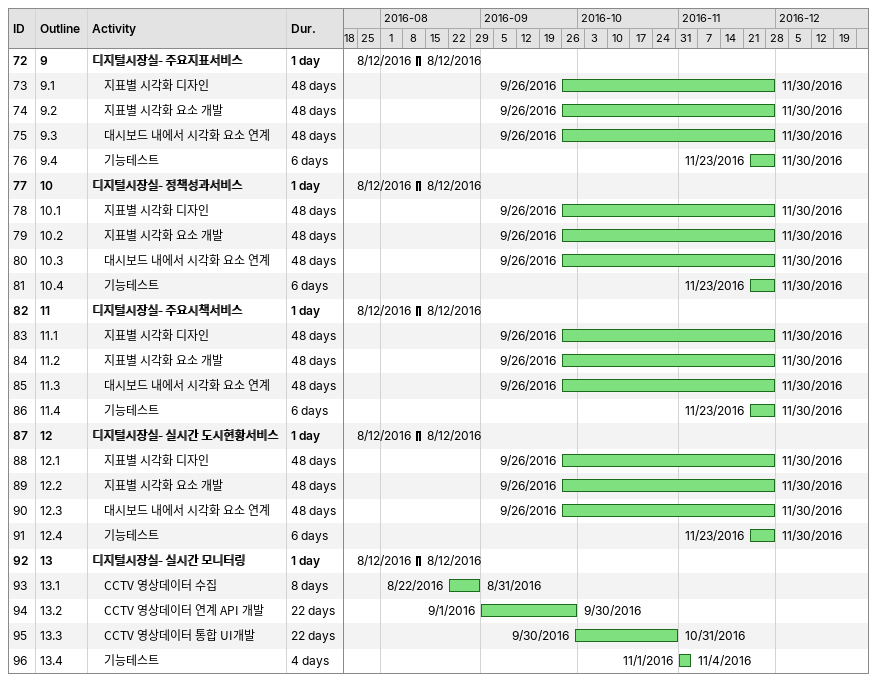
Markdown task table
| ID | WBS | Task | Duration | Start | Finish |
|---|---|---|---|---|---|
| 72 | 9 | **디지털시장실- 주요지표서비스** | 1d | 2016-08-12 | 2016-08-12 |
| 73 | 9.1 | 지표별 시각화 디자인 | 48d | 2016-09-26 | 2016-11-30 |
| 74 | 9.2 | 지표별 시각화 요소 개발 | 48d | 2016-09-26 | 2016-11-30 |
| 75 | 9.3 | 대시보드 내에서 시각화 요소 연계 | 48d | 2016-09-26 | 2016-11-30 |
| 76 | 9.4 | 기능테스트 | 6d | 2016-11-23 | 2016-11-30 |
| 77 | 10 | **디지털시장실- 정책성과서비스** | 1d | 2016-08-12 | 2016-08-12 |
| 78 | 10.1 | 지표별 시각화 디자인 | 48d | 2016-09-26 | 2016-11-30 |
| 79 | 10.2 | 지표별 시각화 요소 개발 | 48d | 2016-09-26 | 2016-11-30 |
| 80 | 10.3 | 대시보드 내에서 시각화 요소 연계 | 48d | 2016-09-26 | 2016-11-30 |
| 81 | 10.4 | 기능테스트 | 6d | 2016-11-23 | 2016-11-30 |
| 82 | 11 | **디지털시장실- 주요시책서비스** | 1d | 2016-08-12 | 2016-08-12 |
| 83 | 11.1 | 지표별 시각화 디자인 | 48d | 2016-09-26 | 2016-11-30 |
| 84 | 11.2 | 지표별 시각화 요소 개발 | 48d | 2016-09-26 | 2016-11-30 |
| 85 | 11.3 | 대시보드 내에서 시각화 요소 연계 | 48d | 2016-09-26 | 2016-11-30 |
| 86 | 11.4 | 기능테스트 | 6d | 2016-11-23 | 2016-11-30 |
| 87 | 12 | **디지털시장실- 실시간 도시현황서비스** | 1d | 2016-08-12 | 2016-08-12 |
| 88 | 12.1 | 지표별 시각화 디자인 | 48d | 2016-09-26 | 2016-11-30 |
| 89 | 12.2 | 지표별 시각화 요소 개발 | 48d | 2016-09-26 | 2016-11-30 |
| 90 | 12.3 | 대시보드 내에서 시각화 요소 연계 | 48d | 2016-09-26 | 2016-11-30 |
| 91 | 12.4 | 기능테스트 | 6d | 2016-11-23 | 2016-11-30 |
| 92 | 13 | **디지털시장실- 실시간 모니터링** | 1d | 2016-08-12 | 2016-08-12 |
| 93 | 13.1 | CCTV 영상데이터 수집 | 8d | 2016-08-22 | 2016-08-31 |
| 94 | 13.2 | CCTV 영상데이터 연계 API 개발 | 22d | 2016-09-01 | 2016-09-30 |
| 95 | 13.3 | CCTV 영상데이터 통합 UI개발 | 22d | 2016-09-30 | 2016-10-31 |
| 96 | 13.4 | 기능테스트 | 4d | 2016-11-01 | 2016-11-04 |
